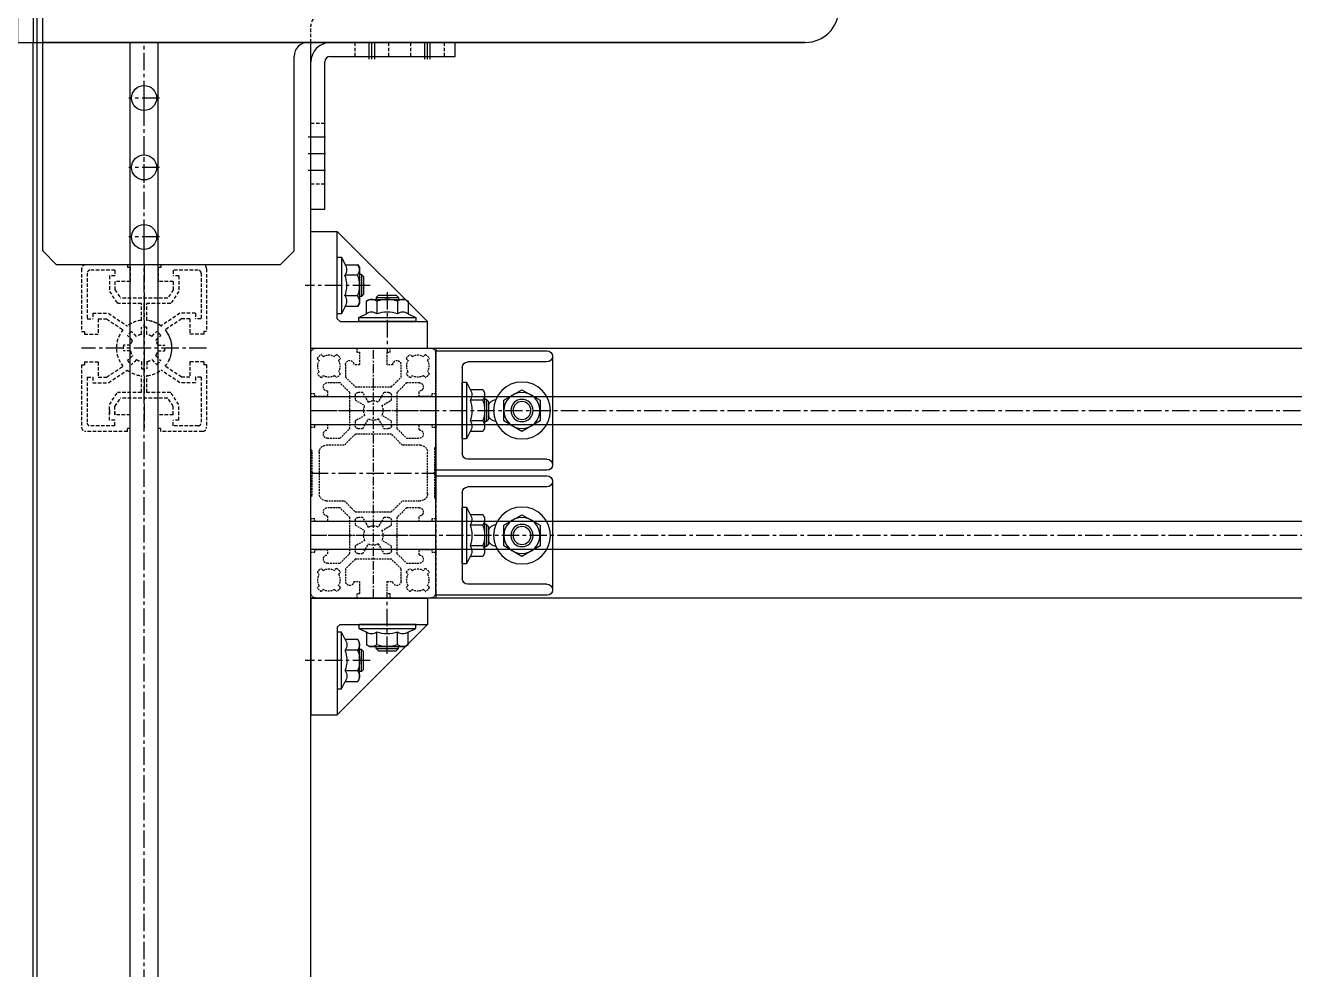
# Model space of a CAD drawing. Header units: inches. Extents: x 0 to 77285, y -118 to 40065.
# Drawn here: x 47424.2 to 47881, y 22366.8 to 22706.7 of the extents above; entities that cross this region are included whole.
import ezdxf

# ---------------------------------------------------------------- set-up
doc = ezdxf.new("R2010")
doc.units = ezdxf.units.IN
doc.header["$LTSCALE"] = 5
doc.header["$MEASUREMENT"] = 0
doc.linetypes.add('CENTER', pattern=[2, 1.25, -0.25, 0.25, -0.25])
doc.linetypes.add('HIDDEN', pattern=[0.375, 0.25, -0.125])
for name, color, linetype in [('11', 1, 'CENTER'), ('22', 2, 'HIDDEN'), ('44', 4, 'Continuous'), ('55', 5, 'Continuous'), ('77', 40, 'HIDDEN'), ('99', 181, 'Continuous'), ('A', 8, 'Continuous'), ('B', 123, 'Continuous'), ('G', 231, 'Continuous'), ('T', 3, 'Continuous'), ('Y', 60, 'Continuous')]:
    doc.layers.add(name, color=color, linetype=linetype)

# ---------------------------------------------------------------- blocks, each defined once
blk = doc.blocks.new('E0104-20170619.11435441E')
for p, q in [((-30, 6), (-30, 21)), ((-6, 22.5), (-28.5, 22.5)), ((-28, 10.5), (-28, 19.5)), ((-10.5, 20.5), (-27, 20.5)), ((-10.5, 18.5), (-12.5, 18.5)), ((-12.5, 18.5), (-12.5, 12.89)), ((-10.5, 20.5), (-10.5, 18.5)), ((-6, 22.5), (-6, 21.5)), ((-5, 21.5), (-6, 21.5)), ((-5, 21.5), (-5, 16.5)), ((5, 21.5), (5, 16.5)), ((6, 21.5), (5, 21.5)), ((6, 22.5), (6, 21.5)), ((28.5, 22.5), (6, 22.5)), ((10.5, 20.5), (10.5, 18.5)), ((27, 20.5), (10.5, 20.5)), ((12.5, 18.5), (10.5, 18.5)), ((12.5, 18.5), (12.5, 12.89)), ((28, 10.5), (28, 19.5)), ((30, 6), (30, 21)), ((-10.5, 16.5), (-10.5, 13.5)), ((-5, 16.5), (-10.5, 16.5)), ((10.5, 16.5), (5, 16.5)), ((10.5, 16.5), (10.5, 13.5)), ((-28, 10.5), (-26, 10.5)), ((-26, 10.5), (-26, 12.5)), ((-26, 12.5), (-20.39, 12.5)), ((-22.39, 12.5), (-24.08, 12.5)), ((-23, 10.5), (-24.08, 10.5)), ((-24, 10.5), (-21, 10.5)), ((-24, 5), (-24, 10.5)), ((-21, 10.5), (-18, 8.5)), ((-20.39, 12.5), (-16, 9.57)), ((-16, 1), (-16, 9.57)), ((-12.5, 12.89), (-7.95, 6.07)), ((-10.5, 13.5), (-6.54, 7.56)), ((10.5, 13.5), (6.54, 7.56)), ((12.5, 12.89), (7.95, 6.07)), ((20.39, 12.5), (16, 9.57)), ((16, 1), (16, 9.57)), ((21, 10.5), (18, 8.5)), ((26, 12.5), (20.39, 12.5)), ((24, 10.5), (21, 10.5)), ((24, 5), (24, 10.5)), ((26, 10.5), (26, 12.5)), ((28, 10.5), (26, 10.5)), ((-30, 6), (-29, 6)), ((-29, 5), (-29, 6)), ((-29, 5), (-24, 5)), ((-18, -8.5), (-18, 8.5)), ((-2.76, 4.17), (-4.55, 5.96)), ((-1, 4.9), (-1, 7.43)), ((1, 4.9), (1, 7.43)), ((2.76, 4.17), (4.55, 5.96)), ((18, -8.5), (18, 8.5)), ((29, 5), (24, 5)), ((29, 5), (29, 6)), ((30, 6), (29, 6)), ((-16, 1), (-9.95, 1)), ((-4.9, 1), (-7.43, 1)), ((-4.17, 2.76), (-5.96, 4.55)), ((4.17, 2.76), (5.96, 4.55)), ((4.9, 1), (7.43, 1)), ((9.95, 1), (16, 1)), ((-16, -9.57), (-16, -1)), ((-16, -1), (-9.95, -1)), ((-4.9, -1), (-7.43, -1)), ((-4.17, -2.76), (-5.96, -4.55)), ((-2.76, -4.17), (-4.55, -5.96)), ((2.76, -4.17), (4.55, -5.96)), ((4.17, -2.76), (5.96, -4.55)), ((4.9, -1), (7.43, -1)), ((9.95, -1), (16, -1)), ((16, -9.57), (16, -1)), ((-30, -21), (-30, -6)), ((-30, -6), (-29, -6)), ((-29, -6), (-29, -5)), ((-29, -5), (-24, -5)), ((-24, -10.5), (-24, -5)), ((-21, -10.5), (-18, -8.5)), ((-12.5, -12.89), (-7.95, -6.07)), ((-10.5, -13.5), (-6.54, -7.56)), ((-1, -4.9), (-1, -7.43)), ((1, -4.9), (1, -7.43)), ((10.5, -13.5), (6.54, -7.56)), ((12.5, -12.89), (7.95, -6.07)), ((21, -10.5), (18, -8.5)), ((24, -10.5), (24, -5)), ((29, -5), (24, -5)), ((29, -6), (29, -5)), ((30, -6), (29, -6)), ((30, -21), (30, -6)), ((-28, -19.5), (-28, -10.5)), ((-28, -10.5), (-26, -10.5)), ((-26, -12.5), (-26, -10.5)), ((-26, -12.5), (-20.39, -12.5)), ((-24, -10.5), (-21, -10.5)), ((-20.39, -12.5), (-16, -9.57)), ((-12.5, -18.5), (-12.5, -12.89)), ((-10.5, -16.5), (-10.5, -13.5)), ((10.5, -16.5), (10.5, -13.5)), ((12.5, -18.5), (12.5, -12.89)), ((20.39, -12.5), (16, -9.57)), ((26, -12.5), (20.39, -12.5)), ((24, -10.5), (21, -10.5)), ((26, -12.5), (26, -10.5)), ((28, -10.5), (26, -10.5)), ((28, -19.5), (28, -10.5)), ((-5, -16.5), (-10.5, -16.5)), ((-5, -21.5), (-5, -16.5)), ((5, -21.5), (5, -16.5)), ((10.5, -16.5), (5, -16.5)), ((-6, -22.5), (-28.5, -22.5)), ((-10.5, -20.5), (-27, -20.5)), ((-10.5, -18.5), (-12.5, -18.5)), ((-10.5, -20.5), (-10.5, -18.5)), ((-6, -22.5), (-6, -21.5)), ((-5, -21.5), (-6, -21.5)), ((6, -21.5), (5, -21.5)), ((6, -22.5), (6, -21.5)), ((28.5, -22.5), (6, -22.5)), ((12.5, -18.5), (10.5, -18.5)), ((10.5, -20.5), (10.5, -18.5)), ((27, -20.5), (10.5, -20.5))]:
    blk.add_line(p, q)
for centre, radius, start, end in [((-28.5, 21), 1.5, 90, 180), ((-27, 19.5), 1, 90, 180), ((27, 19.5), 1, 0, 90), ((28.5, 21), 1.5, 0, 90), ((0, 0), 10, 49.1403, 130.8597), ((0, 0), 10, 142.644, 174.2608), ((0, 0), 7.5, 127.3377, 142.6623), ((0, 0), 5, 101.537, 123.463), ((0, 0), 7.5, 82.3377, 97.6623), ((0, 0), 5, 56.537, 78.463), ((0, 0), 7.5, 37.3377, 52.6623), ((0, 0), 10, 5.7392, 39.0281), ((0, 0), 10, 5.7392, 37.356), ((0, 0), 7.5, 172.3377, 187.6623), ((0, 0), 5, 146.537, 168.463), ((0, 0), 5, 11.537, 33.463), ((0, 0), 7.5, 352.3377, 7.6623), ((0, 0), 10, 185.7392, 217.356), ((0, 0), 7.5, 217.3377, 232.6623), ((0, 0), 5, 191.537, 213.463), ((0, 0), 5, 236.537, 258.463), ((0, 0), 5, 281.537, 303.463), ((0, 0), 5, 326.537, 348.463), ((0, 0), 7.5, 307.3377, 322.6623), ((0, 0), 10, 320.9719, 354.2608), ((0, 0), 10, 322.644, 354.2608), ((0, 0), 10, 229.1403, 309.2607), ((0, 0), 10, 243.4796, 310.8597), ((0, 0), 7.5, 262.3377, 277.6623), ((-28.5, -21), 1.5, 180, 270), ((-27, -19.5), 1, 180, 270), ((27, -19.5), 1, 270, 0), ((28.5, -21), 1.5, 270, 0)]:
    blk.add_arc(centre, radius, start, end)
at = {"layer": '11'}
for p, q in [((0, -22.5), (0, 22.5)), ((30, 0), (-30, 0))]:
    blk.add_line(p, q, dxfattribs=at)
blk = doc.blocks.new('A$C59b4505e')
for p, q in [((-16.4, 50.82), (-16.38, 50.25)), ((-8.85, 52.11), (-9.1, 52.62)), ((9.1, 52.62), (8.85, 52.11)), ((16.38, 50.25), (16.4, 50.82)), ((-32.05, 42.03), (-32.51, 42.36)), ((32.51, 42.36), (32.05, 42.03)), ((-38.14, 37.38), (-37.86, 36.89)), ((37.86, 36.89), (38.14, 37.38)), ((-47.91, 22.32), (-48.47, 22.4)), ((48.47, 22.4), (47.91, 22.32)), ((-51.14, 15.37), (-50.66, 15.07)), ((-4, 17.3), (-4, 13.42)), ((4, 17.3), (-4, 17.3)), ((4, 13.42), (4, 17.3)), ((50.66, 15.07), (51.14, 15.37)), ((-52.8, -2.5), (-53.33, -2.69)), ((53.33, -2.69), (52.8, -2.5)), ((-52.43, -10.15), (-51.86, -10.2)), ((51.86, -10.2), (52.43, -10.15)), ((-45.58, -26.75), (-45.97, -27.17)), ((45.97, -27.17), (45.58, -26.75)), ((-41.7, -33.35), (-41.18, -33.14)), ((41.18, -33.14), (41.7, -33.35)), ((-27.93, -44.87), (-28.08, -45.42)), ((28.08, -45.42), (27.93, -44.87)), ((-21.43, -48.91), (-21.06, -48.48)), ((21.06, -48.48), (21.43, -48.91)), ((-3.88, -52.71), (-3.76, -53.27)), ((3.76, -53.27), (3.88, -52.71))]:
    blk.add_line(p, q)
for radius in [25, 20]:
    blk.add_circle((0, 0), radius)
for centre, radius, start, end in [((0, 0), 53.4, 99.8097, 107.8826), ((0, 0), 53.4, 72.1174, 80.1903), ((-37.1, 49.76), 20.72, 347.6709, 349.2293), ((9.72, 61.3), 20.72, 218.463, 220.0214), ((0, 53.07), 7.98, 219.6154, 320.3846), ((-9.72, 61.3), 20.72, 319.9786, 321.537), ((37.1, 49.76), 20.72, 190.7707, 192.3291), ((0, 0), 53.4, 127.502, 135.5749), ((-24.66, 46.99), 7.98, 247.3077, 348.0769), ((24.66, 46.99), 7.98, 191.9231, 292.6923), ((0, 0), 53.4, 44.4251, 52.498), ((-19.88, 58.8), 20.72, 246.1553, 247.7137), ((19.88, 58.8), 20.72, 292.2863, 293.8447), ((-43.67, 30.15), 7.98, 275, 15.7692), ((-55.97, 26.83), 20.72, 15.3632, 16.9216), ((43.67, 30.15), 7.98, 164.2308, 265), ((55.97, 26.83), 20.72, 163.0784, 164.6368), ((0, 0), 53.4, 155.1943, 163.2672), ((-44.93, 42.82), 20.72, 273.8476, 275.406), ((44.93, 42.82), 20.72, 264.594, 266.1524), ((0, 0), 53.4, 16.7328, 24.8057), ((-52.68, 6.4), 7.98, 302.6923, 43.4615), ((-62.03, -2.26), 20.72, 43.0555, 44.6139), ((0, 0), 14, 106.6015, 73.3985), ((52.68, 6.4), 7.98, 136.5385, 237.3077), ((62.03, -2.26), 20.72, 135.3861, 136.9445), ((0, 0), 53.4, 182.8866, 190.9595), ((-59.69, 17.04), 20.72, 301.5399, 303.0983), ((59.69, 17.04), 20.72, 236.9017, 238.4601), ((0, 0), 53.4, 349.0405, 357.1134), ((-53.87, -30.83), 20.72, 70.7478, 72.3062), ((-49.62, -18.82), 7.98, 330.3846, 71.1539), ((49.62, -18.82), 7.98, 108.8461, 209.6154), ((53.87, -30.83), 20.72, 107.6938, 109.2522), ((-60.77, -12.65), 20.72, 329.2322, 330.7906), ((60.77, -12.65), 20.72, 209.2094, 210.7678), ((0, 0), 53.4, 210.5789, 218.6518), ((0, 0), 53.4, 321.3482, 329.4211), ((-33.38, -52.33), 20.72, 98.4401, 99.9986), ((-35.19, -39.72), 7.98, 358.0769, 98.8462), ((35.19, -39.72), 7.98, 81.1538, 181.9231), ((33.38, -52.33), 20.72, 80.0014, 81.5599), ((-47.93, -39.44), 20.72, 356.9245, 358.4829), ((47.93, -39.44), 20.72, 181.5171, 183.0755), ((0, 0), 53.4, 238.2712, 246.3442), ((-5.23, -61.85), 20.72, 126.1324, 127.6909), ((-12.7, -51.53), 7.98, 25.7692, 126.5385), ((12.7, -51.53), 7.98, 53.4615, 154.2308), ((5.23, -61.85), 20.72, 52.3091, 53.8676), ((0, 0), 53.4, 293.6558, 301.7288), ((-24.11, -57.2), 20.72, 24.6168, 26.1753), ((24.11, -57.2), 20.72, 153.8247, 155.3832), ((0, 0), 53.4, 265.9635, 274.0365)]:
    blk.add_arc(centre, radius, start, end)
for points in [[(-6.51, 48.41), (-7.42, 49.57), (-8.21, 50.81), (-8.85, 52.11)], [(8.85, 52.11), (8.21, 50.81), (7.42, 49.57), (6.51, 48.41)], [(-28.26, 39.85), (-29.61, 40.44), (-30.88, 41.17), (-32.05, 42.03)], [(32.05, 42.03), (30.88, 41.17), (29.61, 40.44), (28.26, 39.85)], [(-37.86, 36.89), (-37.15, 35.62), (-36.58, 34.27), (-36.15, 32.86)], [(36.15, 32.86), (36.58, 34.27), (37.15, 35.62), (37.86, 36.89)], [(-43.54, 22.15), (-45.01, 22.05), (-46.48, 22.11), (-47.91, 22.32)], [(-50.66, 15.07), (-49.45, 14.27), (-48.31, 13.34), (-47.28, 12.29)], [(47.28, 12.29), (48.31, 13.34), (49.45, 14.27), (50.66, 15.07)], [(-48.85, -0.62), (-50.1, -1.39), (-51.43, -2.02), (-52.8, -2.5)], [(-42.96, -23.25), (-43.72, -24.52), (-44.6, -25.69), (-45.58, -26.75)], [(45.58, -26.75), (44.6, -25.69), (43.72, -24.52), (42.96, -23.25)], [(-41.18, -33.14), (-39.83, -32.59), (-38.43, -32.18), (-36.97, -31.93)], [(36.97, -31.93), (38.43, -32.18), (39.83, -32.59), (41.18, -33.14)], [(-27.24, -40.55), (-27.31, -42.03), (-27.55, -43.47), (-27.93, -44.87)], [(27.93, -44.87), (27.55, -43.47), (27.31, -42.03), (27.24, -40.55)], [(-21.06, -48.48), (-20.13, -47.37), (-19.07, -46.35), (-17.9, -45.45)], [(17.9, -45.45), (19.07, -46.35), (20.13, -47.37), (21.06, -48.48)]]:
    blk.add_open_spline(points, degree=3)
for points, knots in [([(-16.38, 50.25), (-16.36, 49.39), (-16.39, 48.52), (-16.54, 47.05), (-16.63, 46.47), (-16.74, 45.89)], [0.0011614, 0.0011614, 0.0011614, 0.0011614, 0.2659163, 0.2659163, 0.4428693, 0.4428693, 0.4428693, 0.4428693]), ([(16.74, 45.89), (16.65, 46.36), (16.58, 46.82), (16.4, 48.28), (16.36, 49.27), (16.38, 50.25)], [0.0563986, 0.0563986, 0.0563986, 0.0563986, 0.1984124, 0.1984124, 0.4983047, 0.4983047, 0.4983047, 0.4983047]), ([(47.91, 22.32), (46.98, 22.18), (46.03, 22.11), (44.56, 22.1), (44.05, 22.11), (43.54, 22.15)], [0, 0, 0, 0, 0.2886571, 0.2886571, 0.4417682, 0.4417682, 0.4417682, 0.4417682]), ([(52.8, -2.5), (51.92, -2.2), (51.06, -1.82), (49.75, -1.15), (49.29, -0.9), (48.85, -0.62)], [0, 0, 0, 0, 0.2846193, 0.2846193, 0.4417526, 0.4417526, 0.4417526, 0.4417526]), ([(-51.86, -10.2), (-51, -10.29), (-50.13, -10.43), (-48.7, -10.75), (-48.14, -10.91), (-47.58, -11.09)], [0, 0, 0, 0, 0.2651715, 0.2651715, 0.4417022, 0.4417022, 0.4417022, 0.4417022]), ([(47.58, -11.09), (48.02, -10.94), (48.48, -10.81), (49.91, -10.46), (50.88, -10.3), (51.86, -10.2)], [0.0563984, 0.0563984, 0.0563984, 0.0563984, 0.1978809, 0.1978809, 0.4982982, 0.4982982, 0.4982982, 0.4982982]), ([(-5.27, -48.56), (-5.07, -48.99), (-4.89, -49.43), (-4.37, -50.8), (-4.09, -51.75), (-3.88, -52.71)], [0.0563984, 0.0563984, 0.0563984, 0.0563984, 0.1978809, 0.1978809, 0.4982982, 0.4982982, 0.4982982, 0.4982982]), ([(3.88, -52.71), (4.07, -51.87), (4.31, -51.03), (4.8, -49.64), (5.03, -49.1), (5.27, -48.56)], [0, 0, 0, 0, 0.2651715, 0.2651715, 0.4417022, 0.4417022, 0.4417022, 0.4417022])]:
    blk.add_open_spline(points, degree=3, knots=knots)
at = {"layer": '11'}
for p, q in [((0, -61.03), (0, 61.03)), ((61.03, 0), (-61.03, 0))]:
    blk.add_line(p, q, dxfattribs=at)
blk.add_circle((0, 0), 53.07, dxfattribs=at)
at = {"layer": '22'}
for radius in [38.5, 19]:
    blk.add_circle((0, 0), radius, dxfattribs=at)
blk = doc.blocks.new('A$C6ec2e0c1')
for centre, radius in [((0, 0), 51), ((0, 45), 2.75), ((0, 0), 39), ((0, 0), 34), ((0, 0), 30), ((0, 0), 26.5), ((-45, 0), 2.75), ((45, 0), 2.75), ((0, -45), 2.75)]:
    blk.add_circle(centre, radius)
at = {"layer": '11'}
for p, q in [((0, -52), (0, 52)), ((-52, 0), (52, 0))]:
    blk.add_line(p, q, dxfattribs=at)
blk.add_circle((0, 0), 45, dxfattribs=at)
at = {"layer": '22'}
for centre, radius in [((0, 45), 4.75), ((0, 0), 35.5), ((0, 0), 30.5), ((-45, 0), 4.75), ((45, 0), 4.75), ((0, -45), 4.75)]:
    blk.add_circle(centre, radius, dxfattribs=at)
blk = doc.blocks.new('A$C69c480e2')
for radius in [9.85, 8.5, 5.25]:
    blk.add_circle((0, 0), radius)
at = {"layer": '11'}
for p, q in [((0, -10.85), (0, 10.85)), ((-10.85, 0), (10.85, 0))]:
    blk.add_line(p, q, dxfattribs=at)
at = {"layer": '22'}
blk.add_circle((0, 0), 6.5, dxfattribs=at)
at = {"layer": '77'}
blk.add_circle((0, 0), 7, dxfattribs=at)
blk = doc.blocks.new('A$C3ed4a446')
for centre, radius in [((0, 0), 57.5), ((0, 45), 4), ((0, 45), 2.25), ((0, 0), 35), ((-45, 0), 4), ((-45, 0), 2.25), ((45, 0), 4), ((45, 0), 2.25), ((0, -45), 4), ((0, -45), 2.25)]:
    blk.add_circle(centre, radius)
at = {"layer": '11'}
for p, q in [((0, -58.5), (0, 58.5)), ((-58.5, 0), (58.5, 0))]:
    blk.add_line(p, q, dxfattribs=at)
blk.add_circle((0, 0), 45, dxfattribs=at)
blk = doc.blocks.new('A$C70B16023')
for p, q in [((-20, 12.5), (20, 12.5)), ((-20, 12.5), (-20, -37.5)), ((20, 12.5), (20, -37.5)), ((-20, -12.5), (20, -12.5)), ((-20, -37.5), (20, -37.5))]:
    blk.add_line(p, q)
for centre, radius in [((-15.5, 0), 4), ((-15.5, 0), 2.25), ((-15.5, 0), 1.62), ((15.5, 0), 4), ((15.5, 0), 2.25), ((15.5, 0), 1.62), ((-13, -26), 5.5), ((-13, -26), 3.3), ((13, -26), 5.5), ((13, -26), 3.3)]:
    blk.add_circle(centre, radius)
at = {"layer": '11'}
for p, q in [((0, 15.5), (0, -15.5)), ((-15.5, -5), (-15.5, 5)), ((15.5, -5), (15.5, 5)), ((-20.5, 0), (-10.5, 0)), ((-18.5, 0), (-12.5, 0)), ((-15.5, -3), (-15.5, 3)), ((10.5, 0), (20.5, 0)), ((12.5, 0), (18.5, 0)), ((15.5, -3), (15.5, 3)), ((-13, -34.25), (-13, -17.75)), ((13, -34.25), (13, -17.75)), ((-21.25, -26), (-4.75, -26)), ((4.75, -26), (21.25, -26))]:
    blk.add_line(p, q, dxfattribs=at)
at = {"layer": 'T'}
for centre in [(-15.5, 0), (15.5, 0)]:
    blk.add_arc(centre, 2, 260.0082, 189.9928, dxfattribs=at)
blk = doc.blocks.new('nzsetzw45nm')
for p, q in [((-18.46, 5), (-18.46, -5)), ((-11.46, 5), (-18.46, 5)), ((-11.46, 5), (-18.46, 5)), ((-18.46, 5), (-18.46, -5)), ((-11.46, 5.5), (-10.96, 6)), ((-10.96, 6), (-11.46, 5.5)), ((-11.46, 5.5), (-11.46, -5.5)), ((-11.46, 5.5), (-11.46, -5.5)), ((-9.5, 5.6), (-11.36, 5.6)), ((-11.06, 5.9), (-11.06, -5.9)), ((12.54, 6), (-10.96, 6)), ((-9.5, 6), (-10.96, 6)), ((12.54, 6), (-10.96, 6)), ((-9.5, 6), (-10.96, 6)), ((-10.96, 6), (-10.96, -6)), ((12.54, 6), (13.04, 5.5)), ((13.04, 5.5), (12.54, 6)), ((12.54, 6), (12.54, -6)), ((12.64, 5.9), (12.64, -5.9)), ((13.04, 5.5), (13.04, -5.5)), ((13.04, -5.5), (13.04, 5.5)), ((13.04, 5.5), (13.04, -5.5)), ((13.04, 5.45), (13.04, 4.8)), ((13.04, 5.45), (13.82, 5)), ((13.82, 5), (13.04, 5.45)), ((13.82, -5), (13.82, 5)), ((22.54, 5), (13.82, 5)), ((22.54, 5), (13.82, 5)), ((13.82, 5), (13.82, -5)), ((23.54, 5.45), (22.54, 5.45)), ((22.54, 5.45), (22.54, 5)), ((23.54, 5.45), (22.54, 5.45)), ((22.54, 5.45), (22.54, -5.45)), ((22.54, -5.45), (22.54, 5)), ((23.54, 5.45), (23.54, -5.45)), ((24.04, 4.95), (24.04, -4.95)), ((24.04, 4.95), (24.04, -4.95)), ((17.04, 0.83), (17.04, -0.9)), ((35.23, 2), (24.04, 2)), ((35.23, 2), (24.04, 2)), ((35.23, 2), (35.23, -2)), ((47.71, 2), (36.52, 2)), ((47.71, -2), (47.71, 2)), ((47.71, 0.6), (49.35, 1.76)), ((47.71, 0.36), (49.86, 0.36)), ((47.74, 0), (47.71, -0.02)), ((49.67, 1.24), (48.31, 0.36)), ((49.35, 1.76), (49.67, 1.24)), ((49.46, 1.59), (51.03, 2.63)), ((51.12, 2.47), (49.56, 1.42)), ((49.86, 0.36), (49.85, -0.39)), ((49.86, 0.09), (51.22, 0.09)), ((51.03, 2.63), (51.12, 2.47)), ((51.22, 0.09), (51.22, -0.12)), ((35.23, -2), (24.04, -2)), ((24.04, -2), (35.23, -2)), ((47.71, -2), (36.52, -2)), ((49.85, -0.39), (47.71, -0.41)), ((47.71, -0.6), (49.35, -1.76)), ((49.67, -1.24), (48.31, -0.36)), ((49.35, -1.76), (49.67, -1.24)), ((49.46, -1.59), (51.03, -2.63)), ((51.12, -2.47), (49.56, -1.42)), ((51.22, -0.12), (49.85, -0.12)), ((51.03, -2.63), (51.12, -2.47)), ((-18.46, -5), (-11.46, -5)), ((-18.46, -5), (-11.46, -5)), ((-11.46, -5.5), (-10.96, -6)), ((-11.46, -5.5), (-10.96, -6)), ((-11.36, -5.6), (-9.5, -5.6)), ((-10.96, -6), (12.54, -6)), ((-10.96, -6), (-9.5, -6)), ((-10.96, -6), (-9.5, -6)), ((-10.96, -6), (12.54, -6)), ((12.54, -6), (13.04, -5.5)), ((12.54, -6), (13.04, -5.5)), ((13.04, -5.45), (13.04, -4.8)), ((13.04, -5.45), (13.82, -5)), ((13.04, -5.45), (13.82, -5)), ((22.54, -5), (13.82, -5)), ((22.54, -5), (13.82, -5)), ((22.54, -5), (13.82, -5)), ((13.82, -5), (22.54, -5)), ((23.54, -5.45), (22.54, -5.45)), ((22.54, -5.45), (23.54, -5.45))]:
    blk.add_line(p, q)
blk.add_circle((17.04, 0), 1.75)
blk.add_circle((17.04, 0), 1.75)
for centre, radius, start, end in [((23.54, 4.95), 0.5, 0, 90), ((23.54, 4.95), 0.5, 0, 90), ((35.25, 0.85), 1.16, 91.1228, 227.2963), ((36.54, 0.85), 1.16, 91.1228, 227.2963), ((33.98, -1.33), 1.41, 331.6709, 70.0474), ((35.28, -1.33), 1.41, 331.6709, 70.0474), ((23.54, -4.95), 0.5, 270, 0), ((23.54, -4.95), 0.5, 270, 0)]:
    blk.add_arc(centre, radius, start, end)
for p in [(24.04, 4.95), (24.04, 4.3), (47.71, 2), (24.04, -3.89)]:
    blk.add_point(p)
at = {"layer": '11'}
blk.add_line((51.59, 0), (-19.46, 0), dxfattribs=at)
at = {"layer": 'T'}
for p, q in [((12.94, 5.6), (-9.5, 5.6)), ((-9.5, -5.6), (12.94, -5.6))]:
    blk.add_line(p, q, dxfattribs=at)
blk = doc.blocks.new('A$Ceb613de2')
for p, q in [((-60, 42), (-60, 37)), ((-60, 42), (-7, 42)), ((-60, 37), (-7, 37)), ((-5, 35), (-5, -10)), ((0, 35), (0, -10)), ((-5, -10), (0, -10))]:
    blk.add_line(p, q)
for radius in [7, 2]:
    blk.add_arc((-7, 35), radius, 0, 90)
at = {"layer": '11'}
for p, q in [((-46, 43), (-46, 36)), ((-40, 43), (-40, 36)), ((-34, 43), (-34, 36)), ((-6, 21), (1, 21)), ((-6, 20), (1, 20)), ((-6, 19), (1, 19)), ((-6, 1), (1, 1)), ((-6, 0), (1, 0)), ((-6, -1), (1, -1))]:
    blk.add_line(p, q, dxfattribs=at)
at = {"layer": '22'}
for p, q in [((-51, 37), (-51, 42)), ((-29, 42), (-29, 37)), ((-5, 26), (0, 26)), ((0, 14), (-5, 14)), ((-5, 6), (0, 6)), ((0, -6), (-5, -6))]:
    blk.add_line(p, q, dxfattribs=at)
blk = doc.blocks.new('A$Cdf4263c0')
blk.add_line((-7.15, -5.76), (-11.49, -10.1))
blk.add_lwpolyline([(-17.5, -10.25), (-11.85, -10.25), (-17.5, -10.25, -0.414214), (-18, -9.75), (-18, -7.6, -0.414214), (-17.5, -7.1), (-16, -7.1, 0.414214), (-15.5, -6.6), (-15.5, -4.65, 0.414214), (-16, -4.15), (-19.5, -4.15, 0.414214), (-20, -4.65), (-20, -19, 0.414214), (-19, -20), (-4.65, -20, 0.414214), (-4.15, -19.5), (-4.15, -16, 0.414214), (-4.65, -15.5), (-6.6, -15.5, 0.414214), (-7.1, -16), (-7.1, -17.5, -0.414214), (-7.6, -18), (-9.75, -18, -0.414214), (-10.25, -17.5), (-10.25, -11.89, -0.198912), (-10.1, -11.54), (-5.71, -7.15, -0.198912), (-5.36, -7), (-0.5, -7), (0, -6.5), (0.5, -7), (5.36, -7, -0.198912), (5.71, -7.15), (10.1, -11.54, -0.198912), (10.25, -11.89), (10.25, -17.5, -0.414214), (9.75, -18), (7.6, -18, -0.414214), (7.1, -17.5), (7.1, -16, 0.414214), (6.6, -15.5), (4.65, -15.5, 0.414214), (4.15, -16), (4.15, -19.5, 0.414214), (4.65, -20), (19, -20, 0.414214), (20, -19), (20, -4.65, 0.414214), (19.5, -4.15), (16, -4.15, 0.414214), (15.5, -4.65), (15.5, -6.6, 0.414214), (16, -7.1), (17.5, -7.1, -0.414214), (18, -7.6), (18, -9.75, -0.414214), (17.5, -10.25), (11.85, -10.25, -0.198912), (11.49, -10.1), (7.15, -5.76, -0.198912), (7, -5.4), (7, -0.5), (6.5, 0), (7, 0.5), (7, 5.4, -0.198912), (7.15, 5.76), (11.49, 10.1, -0.198912), (11.85, 10.25), (17.5, 10.25, -0.414214), (18, 9.75), (18, 7.6, -0.414214), (17.5, 7.1), (16, 7.1, 0.414214), (15.5, 6.6), (15.5, 4.65, 0.414214), (16, 4.15), (19.5, 4.15, 0.414214), (20, 4.65), (20, 19, 0.414214), (19, 20), (4.65, 20, 0.414214), (4.15, 19.5), (4.15, 16, 0.414214), (4.65, 15.5), (6.6, 15.5, 0.414214), (7.1, 16), (7.1, 17.5, -0.414214), (7.6, 18), (9.75, 18, -0.414214), (10.25, 17.5), (10.25, 11.89, -0.198912), (10.1, 11.54), (5.71, 7.15, -0.198912), (5.36, 7), (0.5, 7), (0, 6.5), (-0.5, 7), (-5.36, 7, -0.198912), (-5.71, 7.15), (-10.1, 11.54, -0.198912), (-10.25, 11.89), (-10.25, 17.5, -0.414214), (-9.75, 18), (-7.6, 18, -0.414214), (-7.1, 17.5), (-7.1, 16, 0.414214), (-6.6, 15.5), (-4.65, 15.5, 0.414214), (-4.15, 16), (-4.15, 19.5, 0.414214), (-4.65, 20), (-19, 20, 0.414214), (-20, 19), (-20, 4.65, 0.414214), (-19.5, 4.15), (-16, 4.15, 0.414214), (-15.5, 4.65), (-15.5, 6.6, 0.414214), (-16, 7.1), (-17.5, 7.1, -0.414214), (-18, 7.6), (-18, 9.75, -0.414214), (-17.5, 10.25), (-11.85, 10.25, -0.198912), (-11.49, 10.1), (-7.15, 5.76, -0.198912), (-7, 5.4), (-7, 0.5), (-6.5, 0), (-7, -0.5), (-7, -5.4), (-7, -0.5)], format="xyb")
blk.add_lwpolyline([(3.61, 3.31, 0.021749), (3.31, 3.61, 0.401532), (2.9, 3.6), (2.2, 2.91, -0.35173), (1.83, 2.87, 0.291598), (-1.83, 2.87, -0.35173), (-2.2, 2.91), (-2.9, 3.6, 0.401532), (-3.31, 3.61, 0.021749), (-3.61, 3.31, 0.401532), (-3.6, 2.9), (-2.91, 2.2, -0.35173), (-2.87, 1.83, 0.291598), (-2.87, -1.83, -0.35173), (-2.91, -2.2), (-3.6, -2.9, 0.401532), (-3.61, -3.31, 0.021749), (-3.31, -3.61, 0.401532), (-2.9, -3.6), (-2.2, -2.91, -0.35173), (-1.83, -2.87, 0.291598), (1.83, -2.87, -0.35173), (2.2, -2.91), (2.9, -3.6, 0.401532), (3.31, -3.61, 0.021749), (3.61, -3.31, 0.401532), (3.6, -2.9), (2.91, -2.2, -0.35173), (2.87, -1.83, 0.291598), (2.87, 1.83, -0.35173), (2.91, 2.2), (3.6, 2.9, 0.401532)], format="xyb", close=True)
for centre in [(-15, 15), (15, 15), (-15, -15), (15, -15)]:
    blk.add_circle(centre, 3)
for centre, start, end in [((-7.5, -5.4), 315, 0), ((-11.85, -9.75), 270, 315)]:
    blk.add_arc(centre, 0.5, start, end)
at = {"layer": '11', "ltscale": 5}
for p, q in [((0, 20), (0, -20)), ((20, 0), (-20, 0))]:
    blk.add_line(p, q, dxfattribs=at)
blk = doc.blocks.new('A$C96765d9e')
for p, q in [((-280, 2), (-280, 0)), ((-280, 2), (0, 2)), ((-280, 0), (0, 0)), ((0, 2), (0, 0))]:
    blk.add_line(p, q)
blk = doc.blocks.new('A$Cb8ad11fe')
for p, q in [((-280, 7), (-280, 0)), ((-280, 7), (0, 7)), ((0, 7), (0, 0)), ((-280, 0), (0, 0))]:
    blk.add_line(p, q)
blk = doc.blocks.new('A$C65cb6dcf')
for p, q in [((-280, 0), (0, 0)), ((-280, 0), (-280, -274.5)), ((0, 0), (0, -274.5)), ((-268, -286.5), (-12, -286.5))]:
    blk.add_line(p, q)
for centre, radius in [((-125, -8.5), 4.19), ((-19, -8.5), 4.19), ((-72, -16.5), 1.62), ((-117, -61.5), 1.62), ((-27, -61.5), 1.62), ((-72, -106.5), 1.62), ((-125, -114.5), 4.19), ((-19, -114.5), 4.19)]:
    blk.add_circle(centre, radius)
for centre, start, end in [((-268, -274.5), 180, 270), ((-12, -274.5), 270, 0)]:
    blk.add_arc(centre, 12, start, end)
at = {"layer": '11'}
for p, q in [((-125, -2.5), (-125, -14.5)), ((-72, -120), (-72, -3)), ((-19, -2.5), (-19, -14.5)), ((-131, -8.5), (-119, -8.5)), ((-25, -8.5), (-13, -8.5)), ((-130.5, -61.5), (-13.5, -61.5)), ((-125, -108.5), (-125, -120.5)), ((-19, -108.5), (-19, -120.5)), ((-131, -114.5), (-119, -114.5)), ((-25, -114.5), (-13, -114.5)), ((1, -139), (-11, -139)), ((1, -179), (-11, -179))]:
    blk.add_line(p, q, dxfattribs=at)
blk.add_circle((-72, -61.5), 45, dxfattribs=at)
at = {"layer": '22'}
for p, q in [((0, -135.68), (-10, -135.68)), ((0, -142.32), (-10, -142.32)), ((0, -175.68), (-10, -175.68)), ((0, -182.32), (-10, -182.32))]:
    blk.add_line(p, q, dxfattribs=at)
at = {"layer": 'A'}
for radius in [57.5, 35]:
    blk.add_circle((-72, -61.5), radius, dxfattribs=at)
at = {"layer": 'T'}
for p, q in [((0, -135), (-10, -135)), ((0, -143), (-10, -143)), ((0, -175), (-10, -175)), ((0, -183), (-10, -183))]:
    blk.add_line(p, q, dxfattribs=at)
for centre, radius in [((-125, -8.5), 5), ((-19, -8.5), 5), ((-72, -16.5), 2), ((-117, -61.5), 2), ((-27, -61.5), 2), ((-72, -106.5), 2), ((-125, -114.5), 5), ((-19, -114.5), 5)]:
    blk.add_arc(centre, radius, 255, 165, dxfattribs=at)
blk = doc.blocks.new('A$C58fd9bc3')
for p, q in [((-360, -5), (-355, 0)), ((-355, 0), (0, 0)), ((-280, -274.5), (-280, 0)), ((0, -274.5), (0, 0)), ((-360, -85.5), (-360, -5)), ((-360, -85.5), (-355, -90.5)), ((-355, -90.5), (-285, -90.5)), ((-268, -286.5), (-12, -286.5))]:
    blk.add_line(p, q)
for centre, radius in [((-72, -61.5), 43.5), ((-72, -61.5), 39), ((-350, -36.5), 4.5), ((-325, -36.5), 4.5), ((-300, -36.5), 4.5), ((-230, -204.5), 2.46), ((-230, -230.5), 2.46)]:
    blk.add_circle(centre, radius)
for centre, radius, start, end in [((-285, -95.5), 5, 0, 90), ((-268, -274.5), 12, 180, 270), ((-12, -274.5), 12, 270, 0)]:
    blk.add_arc(centre, radius, start, end)
at = {"layer": '11'}
for p, q in [((-72, -106), (-72, -17)), ((-350, -42), (-350, -31)), ((-325, -42), (-325, -31)), ((-300, -42), (-300, -31)), ((-355.5, -36.5), (-344.5, -36.5)), ((-330.5, -36.5), (-319.5, -36.5)), ((-305.5, -36.5), (-294.5, -36.5)), ((-210, -82), (-210, -36)), ((-233, -59), (-187, -59)), ((-116.5, -61.5), (-27.5, -61.5)), ((-22.5, -157), (-22.5, -111)), ((-45.5, -134), (0.5, -134)), ((-230, -200.5), (-230, -208.5)), ((-234, -204.5), (-226, -204.5)), ((-230, -226.5), (-230, -234.5)), ((-234, -230.5), (-226, -230.5)), ((-232, -275.5), (-232, -287.5)), ((-92, -275.5), (-92, -287.5))]:
    blk.add_line(p, q, dxfattribs=at)
at = {"layer": '22'}
for p, q in [((-15, 0), (-15, -25.34)), ((-10, -241.5), (-10, -88.19)), ((-280, -96.5), (-274, -96.5)), ((-270, -241.5), (-270, -100.5)), ((-235.32, -276.5), (-235.32, -286.5)), ((-235, -276.5), (-220, -276.5)), ((-228.68, -276.5), (-228.68, -286.5)), ((-104, -276.5), (-45, -276.5)), ((-95.32, -276.5), (-95.32, -286.5)), ((-88.68, -276.5), (-88.68, -286.5)), ((-215, -281.5), (-109, -281.5))]:
    blk.add_line(p, q, dxfattribs=at)
for centre, radius, start, end in [((-72, -61.5), 67.5, 336.7105, 32.3875), ((-274, -100.5), 4, 0, 90), ((-235, -241.5), 35, 180, 270), ((-45, -241.5), 35, 270, 0), ((-215, -276.5), 5, 180, 270), ((-109, -276.5), 5, 270, 0)]:
    blk.add_arc(centre, radius, start, end, dxfattribs=at)
at = {"layer": 'T'}
for p, q in [((-236, -276.5), (-236, -286.5)), ((-228, -276.5), (-228, -286.5)), ((-96, -276.5), (-96, -286.5)), ((-88, -276.5), (-88, -286.5))]:
    blk.add_line(p, q, dxfattribs=at)
for centre in [(-230, -204.5), (-230, -230.5)]:
    blk.add_arc(centre, 3, 255, 165, dxfattribs=at)
blk = doc.blocks.new('A$C6a1ff33b')
at = {"layer": 'B'}
blk.add_line((-72, -5.5), (-280, -5.5), dxfattribs=at)
blk.add_arc((-72, -70.5), 65, 0, 90, dxfattribs=at)
for name in ['A$C58fd9bc3', 'A$C96765d9e', 'A$C65cb6dcf']:
    blk.add_blockref(name, (0, -9))
at = {"layer": '22'}
blk.add_blockref('A$C59b4505e', (-72, -70.5), dxfattribs=at)
at = {"layer": '44', "ltscale": 5, "rotation": 270}
blk.add_blockref('A$C70B16023', (-204, -226.5), dxfattribs=at)
at = {"layer": '55', "rotation": 180}
blk.add_blockref('nzsetzw45nm', (-199.96, -226.5), dxfattribs=at)
at = {"layer": '77'}
blk.add_blockref('A$C6ec2e0c1', (-72, -70.5), dxfattribs=at)
at = {"layer": '77', "ltscale": 5}
for p in [(-210, -68), (-22.5, -143)]:
    blk.add_blockref('A$Cdf4263c0', p, dxfattribs=at)
at = {"layer": '99'}
blk.add_blockref('A$C3ed4a446', (-72, -70.5), dxfattribs=at)
at = {"layer": 'B'}
blk.add_blockref('A$C69c480e2', (-15, -15.5), dxfattribs=at)
at = {"layer": 'G'}
blk.add_blockref('A$Cb8ad11fe', (0, -7), dxfattribs=at)
at = {"layer": 'Y'}
blk.add_blockref('A$Ceb613de2', (-280, -147.5), dxfattribs=at)
blk = doc.blocks.new('A$C25dea584')
blk.add_blockref('A$C6a1ff33b', (300, 45.5))
blk = doc.blocks.new('A$C431c3e12')
for p, q in [((7, -5255), (7, 1375, 0)), ((40.5, -5255), (40.5, 1375, 0)), ((50.5, -5255), (50.5, 1375, 0)), ((105.5, -5255), (105.5, 1375, 0))]:
    blk.add_line(p, q)
at = {"layer": '11'}
blk.add_line((45.5, -5255), (45.5, 1375, 0), dxfattribs=at)
at = {"layer": 'B'}
blk.add_line((5.5, -5255), (5.5, 1375, 0), dxfattribs=at)
at = {"rotation": 90}
blk.add_blockref('A$C25dea584', (45.5, 1355, 0), dxfattribs=at)
at = {"layer": '22', "rotation": 90}
blk.add_blockref('E0104-20170619.11435441E', (45.5, 1265, 0), dxfattribs=at)
blk = doc.blocks.new('A$C47db6cef')
at = {"ltscale": 0.506191}
for p, q in [((0, 43), (0, 28.5)), ((16.5, 45), (2, 45)), ((3.05, 40.53), (2.33, 41.26)), ((3.74, 42.67), (4.47, 41.95)), ((8.53, 41.95), (9.26, 42.67)), ((10.67, 41.26), (9.95, 40.53)), ((16.5, 43.5), (16.5, 45)), ((28.5, 45), (16.5, 45)), ((17.5, 43.5), (16.5, 43.5)), ((17.5, 39), (17.5, 43.5)), ((27.5, 43.5), (27.5, 39)), ((28.5, 43.5), (27.5, 43.5)), ((28.5, 45), (28.5, 43.5)), ((36.5, 45), (28.5, 45)), ((37, 44.5), (36.5, 45)), ((44.7, 44.5), (37, 44.5)), ((37.5, 42), (52.5, 42)), ((45, 44.2), (44.7, 44.5)), ((45.3, 44.5), (45, 44.2)), ((53, 44.5), (45.3, 44.5)), ((53.5, 45), (53, 44.5)), ((61.5, 45), (53.5, 45)), ((61.5, 43.5), (61.5, 45)), ((73.5, 45), (61.5, 45)), ((62.5, 43.5), (61.5, 43.5)), ((62.5, 39), (62.5, 43.5)), ((72.5, 43.5), (72.5, 39)), ((73.5, 43.5), (72.5, 43.5)), ((73.5, 45), (73.5, 43.5)), ((88, 45), (73.5, 45)), ((80.05, 40.53), (79.33, 41.26)), ((80.74, 42.67), (81.47, 41.95)), ((85.53, 41.95), (86.26, 42.67)), ((87.67, 41.26), (86.95, 40.53)), ((90, 28.5), (90, 43)), ((12.5, 34.5), (12.5, 39)), ((15.5, 39), (17.5, 39)), ((27.5, 39), (29.5, 39)), ((32.5, 39), (32.5, 34.5)), ((35, 33), (35, 39.5)), ((55, 39.5), (55, 33)), ((57.5, 34.5), (57.5, 39)), ((60.5, 39), (62.5, 39)), ((72.5, 39), (74.5, 39)), ((77.5, 39), (77.5, 34.5)), ((2.33, 35.74), (3.05, 36.47)), ((4.47, 35.05), (3.74, 34.33)), ((6, 32.5), (10.5, 32.5)), ((9.26, 34.33), (8.53, 35.05)), ((9.95, 36.47), (10.67, 35.74)), ((10.5, 32.5), (14, 29)), ((16, 31), (12.5, 34.5)), ((32.5, 34.5), (29, 31)), ((31, 29), (35, 33)), ((55, 33), (59, 29)), ((61, 31), (57.5, 34.5)), ((77.5, 34.5), (74, 31)), ((76, 29), (79.5, 32.5)), ((79.33, 35.74), (80.05, 36.47)), ((79.5, 32.5), (84, 32.5)), ((81.47, 35.05), (80.74, 34.33)), ((86.26, 34.33), (85.53, 35.05)), ((86.95, 36.47), (87.67, 35.74)), ((0, 28.5), (1.5, 28.5)), ((0, 28.5), (0, 16.5)), ((1.5, 28.5), (1.5, 27.5)), ((1.5, 27.5), (6, 27.5)), ((6, 27.5), (6, 29.5)), ((14, 29), (14, 22.8)), ((22.2, 31), (16, 31)), ((16, 26.25), (16, 28)), ((17, 29), (18.75, 29)), ((18.75, 29), (20.75, 25.53)), ((22.5, 30.7), (22.2, 31)), ((22.8, 31), (22.5, 30.7)), ((29, 31), (22.8, 31)), ((24.25, 25.53), (26.25, 29)), ((26.25, 29), (28, 29)), ((29, 28), (29, 26.25)), ((31, 16), (31, 29)), ((59, 29), (59, 16)), ((67.2, 31), (61, 31)), ((61, 26.25), (61, 28)), ((62, 29), (63.75, 29)), ((63.75, 29), (65.75, 25.53)), ((67.5, 30.7), (67.2, 31)), ((67.8, 31), (67.5, 30.7)), ((74, 31), (67.8, 31)), ((69.25, 25.53), (71.25, 29)), ((71.25, 29), (73, 29)), ((74, 28), (74, 26.25)), ((76, 22.8), (76, 29)), ((84, 29.5), (84, 27.5)), ((84, 27.5), (88.5, 27.5)), ((88.5, 28.5), (90, 28.5)), ((88.5, 27.5), (88.5, 28.5)), ((90, 16.5), (90, 28.5)), ((19.47, 24.25), (16, 26.25)), ((29, 26.25), (25.53, 24.25)), ((64.47, 24.25), (61, 26.25)), ((74, 26.25), (70.53, 24.25)), ((14, 22.8), (14.3, 22.5)), ((14.3, 22.5), (14, 22.2)), ((14, 22.2), (14, 16)), ((16, 18.75), (19.47, 20.75)), ((16, 17), (16, 18.75)), ((20.75, 19.47), (18.75, 16)), ((26.25, 16), (24.25, 19.47)), ((25.53, 20.75), (29, 18.75)), ((29, 18.75), (29, 17)), ((61, 18.75), (64.47, 20.75)), ((61, 17), (61, 18.75)), ((65.75, 19.47), (63.75, 16)), ((71.25, 16), (69.25, 19.47)), ((70.53, 20.75), (74, 18.75)), ((74, 18.75), (74, 17)), ((75.7, 22.5), (76, 22.8)), ((76, 22.2), (75.7, 22.5)), ((76, 16), (76, 22.2)), ((0, 16.5), (0, 2)), ((1.5, 16.5), (0, 16.5)), ((1.5, 17.5), (1.5, 16.5)), ((6, 17.5), (1.5, 17.5)), ((6, 15.5), (6, 17.5)), ((14, 16), (10.5, 12.5)), ((12.5, 10.5), (16, 14)), ((16, 14), (22.2, 14)), ((18.75, 16), (17, 16)), ((22.2, 14), (22.5, 14.3)), ((22.5, 14.3), (22.8, 14)), ((22.8, 14), (29, 14)), ((28, 16), (26.25, 16)), ((29, 14), (32.5, 10.5)), ((35, 12), (31, 16)), ((59, 16), (55, 12)), ((57.5, 10.5), (61, 14)), ((61, 14), (67.2, 14)), ((63.75, 16), (62, 16)), ((67.2, 14), (67.5, 14.3)), ((67.5, 14.3), (67.8, 14)), ((67.8, 14), (74, 14)), ((73, 16), (71.25, 16)), ((74, 14), (77.5, 10.5)), ((79.5, 12.5), (76, 16)), ((84, 17.5), (84, 15.5)), ((88.5, 17.5), (84, 17.5)), ((88.5, 16.5), (88.5, 17.5)), ((90, 16.5), (88.5, 16.5)), ((90, 2), (90, 16.5)), ((3.05, 8.53), (2.33, 9.26)), ((3.74, 10.67), (4.47, 9.95)), ((10.5, 12.5), (6, 12.5)), ((8.53, 9.95), (9.26, 10.67)), ((10.67, 9.26), (9.95, 8.53)), ((12.5, 6), (12.5, 10.5)), ((32.5, 10.5), (32.5, 6)), ((35, 5.5), (35, 12)), ((55, 12), (55, 5.5)), ((57.5, 6), (57.5, 10.5)), ((77.5, 10.5), (77.5, 6)), ((80.05, 8.53), (79.33, 9.26)), ((84, 12.5), (79.5, 12.5)), ((80.74, 10.67), (81.47, 9.95)), ((85.53, 9.95), (86.26, 10.67)), ((87.67, 9.26), (86.95, 8.53)), ((17.5, 6), (15.5, 6)), ((17.5, 1.5), (17.5, 6)), ((27.5, 6), (27.5, 1.5)), ((29.5, 6), (27.5, 6)), ((62.5, 6), (60.5, 6)), ((62.5, 1.5), (62.5, 6)), ((72.5, 6), (72.5, 1.5)), ((74.5, 6), (72.5, 6)), ((2, 0), (16.5, 0)), ((2.33, 3.74), (3.05, 4.47)), ((4.47, 3.05), (3.74, 2.33)), ((9.26, 2.33), (8.53, 3.05)), ((9.95, 4.47), (10.67, 3.74)), ((16.5, 1.5), (17.5, 1.5)), ((16.5, 0), (16.5, 1.5)), ((16.5, 0), (28.5, 0)), ((27.5, 1.5), (28.5, 1.5)), ((28.5, 1.5), (28.5, 0)), ((28.5, 0), (35.55, 0)), ((35.55, 0), (36.05, 0.5)), ((36.05, 0.5), (44.7, 0.5)), ((52.5, 3), (37.5, 3)), ((44.7, 0.5), (45, 0.8)), ((45, 0.8), (45.3, 0.5)), ((45.3, 0.5), (53.95, 0.5)), ((53.95, 0.5), (54.45, 0)), ((61.5, 1.5), (62.5, 1.5)), ((61.5, 0), (61.5, 1.5)), ((72.5, 1.5), (73.5, 1.5)), ((73.5, 1.5), (73.5, 0)), ((79.33, 3.74), (80.05, 4.47)), ((81.47, 3.05), (80.74, 2.33)), ((86.26, 2.33), (85.53, 3.05)), ((86.95, 4.47), (87.67, 3.74))]:
    blk.add_line(p, q, dxfattribs=at)
for p, q in [((54.45, 0), (61.5, 0)), ((61.5, 0), (73.5, 0)), ((73.5, 0), (88, 0))]:
    blk.add_line(p, q)
for centre, radius, start, end in [((2, 43), 2, 90, 180), ((6.5, 38.5), 5, 123.463, 146.537), ((6.5, 38.5), 4, 59.4775, 120.5225), ((6.5, 38.5), 5, 33.463, 56.537), ((37.5, 39.5), 2.5, 90, 180), ((52.5, 39.5), 2.5, 0, 90), ((83.5, 38.5), 5, 123.463, 146.537), ((83.5, 38.5), 4, 59.4775, 120.5225), ((83.5, 38.5), 5, 33.463, 56.537), ((88, 43), 2, 0, 90), ((6.5, 38.5), 4, 149.4775, 210.5225), ((6.5, 38.5), 4, 329.4775, 30.5225), ((14, 39), 1.5, 0, 180), ((31, 39), 1.5, 0, 180), ((59, 39), 1.5, 0, 180), ((76, 39), 1.5, 0, 180), ((83.5, 38.5), 4, 149.4775, 210.5225), ((83.5, 38.5), 4, 329.4775, 30.5225), ((6.5, 38.5), 5, 213.463, 236.537), ((6.5, 38.5), 4, 239.4775, 300.5225), ((6, 31), 1.5, 90, 270), ((6.5, 38.5), 5, 303.463, 326.537), ((83.5, 38.5), 5, 213.463, 236.537), ((83.5, 38.5), 4, 239.4775, 300.5225), ((84, 31), 1.5, 270, 90), ((83.5, 38.5), 5, 303.463, 326.537), ((17, 28), 1, 90, 180), ((28, 28), 1, 0, 90), ((62, 28), 1, 90, 180), ((73, 28), 1, 0, 90), ((22.5, 22.5), 3.5, 150, 210), ((22.5, 22.5), 3.5, 60, 120), ((22.5, 22.5), 3.5, 330, 30), ((67.5, 22.5), 3.5, 150, 210), ((67.5, 22.5), 3.5, 60, 120), ((67.5, 22.5), 3.5, 330, 30), ((22.5, 22.5), 3.5, 240, 300), ((67.5, 22.5), 3.5, 240, 300), ((6, 14), 1.5, 90, 270), ((17, 17), 1, 180, 270), ((28, 17), 1, 270, 0), ((62, 17), 1, 180, 270), ((73, 17), 1, 270, 0), ((84, 14), 1.5, 270, 90), ((6.5, 6.5), 5, 123.463, 146.537), ((6.5, 6.5), 4, 59.4775, 120.5225), ((6.5, 6.5), 5, 33.463, 56.537), ((83.5, 6.5), 5, 123.463, 146.537), ((83.5, 6.5), 4, 59.4775, 120.5225), ((83.5, 6.5), 5, 33.463, 56.537), ((6.5, 6.5), 4, 149.4775, 210.5225), ((6.5, 6.5), 4, 329.4775, 30.5225), ((14, 6), 1.5, 180, 0), ((31, 6), 1.5, 180, 0), ((37.5, 5.5), 2.5, 180, 270), ((52.5, 5.5), 2.5, 270, 0), ((59, 6), 1.5, 180, 0), ((76, 6), 1.5, 180, 0), ((83.5, 6.5), 4, 149.4775, 210.5225), ((83.5, 6.5), 4, 329.4775, 30.5225), ((2, 2), 2, 180, 270), ((6.5, 6.5), 5, 213.463, 236.537), ((6.5, 6.5), 4, 239.4775, 300.5225), ((6.5, 6.5), 5, 303.463, 326.537), ((83.5, 6.5), 5, 213.463, 236.537), ((83.5, 6.5), 4, 239.4775, 300.5225), ((83.5, 6.5), 5, 303.463, 326.537), ((88, 2), 2, 270, 0)]:
    blk.add_arc(centre, radius, start, end, dxfattribs=at)
at = {"layer": '11', "ltscale": 0.506191}
for p, q in [((22.5, 45), (22.5, 0)), ((67.5, 0), (67.5, 45)), ((90, 22.5), (0, 22.5))]:
    blk.add_line(p, q, dxfattribs=at)
at = {"layer": '11'}
blk.add_line((45, 45), (45, 0), dxfattribs=at)
at = {"layer": 'A', "ltscale": 0.506191}
for p, q in [((0, 45), (0, 43)), ((2, 45), (0, 45)), ((53.5, 45), (36.5, 45)), ((90, 45), (88, 45)), ((90, 43), (90, 45)), ((0, 2), (0, 0)), ((0, 0), (2, 0)), ((35.55, 0), (54.45, 0)), ((90, 0), (90, 2))]:
    blk.add_line(p, q, dxfattribs=at)
at = {"layer": 'A'}
blk.add_line((88, 0), (90, 0), dxfattribs=at)
blk = doc.blocks.new('af!@$!2^^&&@$aD읾ㅇㄹA$C5BB358B1')
for p, q in [((1.74, 42), (43.74, 42)), ((1.74, 42), (1.74, 0)), ((43.74, 42), (43.74, 32.5)), ((12.24, 32.5), (11.24, 31.5)), ((43.74, 32.5), (11.24, 0)), ((12.24, 32.5), (43.74, 32.5)), ((13.99, 32.5), (34.49, 32.5)), ((13.99, 31), (13.99, 32.5)), ((34.49, 32.5), (34.49, 31)), ((11.24, 31.5), (11.24, 0)), ((34.49, 31), (13.99, 31)), ((16.73, 29.7), (13.99, 31)), ((16.73, 25.11), (16.73, 29.7)), ((20.48, 25.14), (20.48, 29.7)), ((27.99, 25.14), (27.99, 29.7)), ((34.49, 31), (31.74, 29.7)), ((31.74, 29.7), (31.74, 25.11)), ((11.24, 24.75), (12.74, 24.75)), ((11.24, 4.04), (11.24, 24.54)), ((12.74, 24.75), (12.74, 4.25)), ((12.74, 24.75), (14.04, 22.01)), ((17.79, 24.5), (16.73, 25.11)), ((30.68, 24.5), (17.79, 24.5)), ((20.24, 23.8), (20.24, 24.5)), ((28.24, 23.8), (20.24, 23.8)), ((21.04, 23), (20.24, 23.8)), ((27.44, 23), (21.04, 23)), ((27.44, 23), (28.24, 23.8)), ((28.24, 23.8), (28.24, 24.5)), ((31.74, 25.11), (30.68, 24.5)), ((14.04, 22.01), (18.63, 22.01)), ((18.63, 22.01), (19.24, 20.94)), ((19.24, 20.94), (19.24, 8.06)), ((19.94, 18.5), (19.24, 18.5)), ((19.94, 18.5), (19.94, 10.5)), ((20.74, 17.7), (19.94, 18.5)), ((18.59, 18.25), (14.04, 18.25)), ((20.74, 17.7), (20.74, 11.3)), ((18.59, 10.75), (14.04, 10.75)), ((19.94, 10.5), (19.24, 10.5)), ((20.74, 11.3), (19.94, 10.5)), ((14.04, 6.99), (12.74, 4.25)), ((18.63, 6.99), (14.04, 6.99)), ((19.24, 8.06), (18.63, 6.99)), ((12.74, 4.25), (11.24, 4.25)), ((1.74, 0), (11.24, 0))]:
    blk.add_line(p, q)
for centre, radius, start, end in [((18.61, 32.11), 3.06, 232.1211, 307.8789), ((24.24, 40.32), 11.26, 250.5288, 289.4712), ((29.87, 32.11), 3.06, 232.1211, 307.8789), ((18.61, 27.56), 3.06, 232.1211, 307.8789), ((24.24, 35.76), 11.26, 250.5288, 289.4712), ((29.87, 27.56), 3.06, 232.1211, 307.8789), ((11.62, 20.13), 3.06, 322.1211, 37.8789), ((16.18, 20.13), 3.06, 322.1211, 37.8789), ((3.42, 14.5), 11.26, 340.5288, 19.4712), ((7.98, 14.5), 11.26, 340.5288, 19.4712), ((11.62, 8.87), 3.06, 322.1211, 37.8789), ((16.18, 8.87), 3.06, 322.1211, 37.8789)]:
    blk.add_arc(centre, radius, start, end)
at = {"layer": '11'}
for p, q in [((24.24, 20.66), (24.24, 44.03)), ((21.83, 14.5), (0, 14.5))]:
    blk.add_line(p, q, dxfattribs=at)
blk = doc.blocks.new('A$C632A6005')
for p, q in [((-21.5, 0), (-21.5, -40)), ((21.5, 0), (-21.5, 0)), ((21.5, -40.1), (21.5, 0)), ((-17.5, -40), (-17.5, -11.5)), ((-15.5, -9.5), (15.5, -9.5)), ((10.25, -9.5), (-10.25, -9.5)), ((-10.25, -9.5), (-10.25, -11)), ((-10.25, -11), (10.25, -11)), ((-10.25, -11), (-7.51, -12.3)), ((-7.51, -12.3), (-7.51, -16.89)), ((-3.75, -16.86), (-3.75, -12.3)), ((3.76, -16.86), (3.76, -12.3)), ((7.51, -12.3), (10.25, -11)), ((7.51, -16.89), (7.51, -12.3)), ((10.25, -11), (10.25, -9.5)), ((17.5, -40), (17.5, -11.5)), ((-7.51, -16.89), (-6.44, -17.5)), ((-6.44, -17.5), (6.45, -17.5)), ((-4, -18.2), (-4, -17.5)), ((-4, -18.2), (4, -18.2)), ((-3.2, -19), (-4, -18.2)), ((3.2, -19), (4, -18.2)), ((4, -18.2), (4, -17.5)), ((6.45, -17.5), (7.51, -16.89)), ((-3.2, -19), (3.2, -19)), ((-3.75, -24.5), (-7.5, -31)), ((3.75, -24.5), (-3.75, -24.5)), ((7.51, -31), (3.75, -24.5)), ((-7.5, -31), (-3.75, -37.5)), ((3.75, -37.5), (7.51, -31)), ((-3.75, -37.5), (3.75, -37.5)), ((-19.5, -42), (19.6, -42))]:
    blk.add_line(p, q)
for radius in [10.25, 6.5, 4, 3.2]:
    blk.add_circle((0, -31), radius)
for centre, radius, start, end in [((-15.5, -11.5), 2, 90, 180), ((-5.63, -9.89), 3.06, 232.1211, 307.8789), ((0, -1.68), 11.26, 250.5288, 289.4712), ((5.63, -9.89), 3.06, 232.1211, 307.8789), ((15.5, -11.5), 2, 0, 90), ((-5.63, -14.44), 3.06, 232.1211, 307.8789), ((0, -6.24), 11.26, 250.5288, 289.4712), ((5.63, -14.44), 3.06, 232.1211, 307.8789), ((0, -22.5), 4.1, 121.3886, 166.7272), ((0, -22.5), 4.1, 13.2728, 58.6114), ((-19.5, -40), 2, 180, 270), ((-19.5, -40), 2, 270, 0), ((19.5, -40), 2, 180, 270), ((19.6, -40.1), 1.9, 270, 0)]:
    blk.add_arc(centre, radius, start, end)
blk = doc.blocks.new('A$Cfa3f9974')
for p, q in [((-45, 0), (45, 0)), ((-45, -705, 0), (-45, 0)), ((45, 0), (45, -705, 0))]:
    blk.add_line(p, q)
at = {"layer": '11'}
for p, q in [((-22.5, -705, 0), (-22.5, 0)), ((22.5, 0), (22.5, -705, 0))]:
    blk.add_line(p, q, dxfattribs=at)
at = {"layer": 'A'}
for p, q in [((-27.5, -705, 0), (-27.5, 0)), ((-17.5, -705, 0), (-17.5, 0)), ((17.5, 0), (17.5, -705, 0)), ((27.5, 0), (27.5, -705, 0))]:
    blk.add_line(p, q, dxfattribs=at)
at = {"layer": '22', "xscale": -1}
blk.add_blockref('A$C47db6cef', (45, -45), dxfattribs=at)
at = {"layer": '44', "extrusion": (0, 0, -1), "zscale": -1}
blk.add_blockref('af!@$!2^^&&@$aD읾ㅇㄹA$C5BB358B1', (43.26, -42), dxfattribs=at)
at = {"layer": '44', "extrusion": (0, 0, -1), "xscale": -1, "zscale": -1}
blk.add_blockref('af!@$!2^^&&@$aD읾ㅇㄹA$C5BB358B1', (-43.26, -42), dxfattribs=at)
at = {"layer": '44', "xscale": -1}
for p in [(-22.5, -45), (22.5, -45)]:
    blk.add_blockref('A$C632A6005', p, dxfattribs=at)

msp = doc.modelspace()

# ---------------------------------------------------------------- block references
msp.add_blockref('A$C431c3e12', (47421.41034076, 21325.55047629))
at = {"rotation": 90}
msp.add_blockref('A$Cfa3f9974', (47526.91034076, 22545.55047629, 0), dxfattribs=at)

doc.saveas('drawing.dxf')
